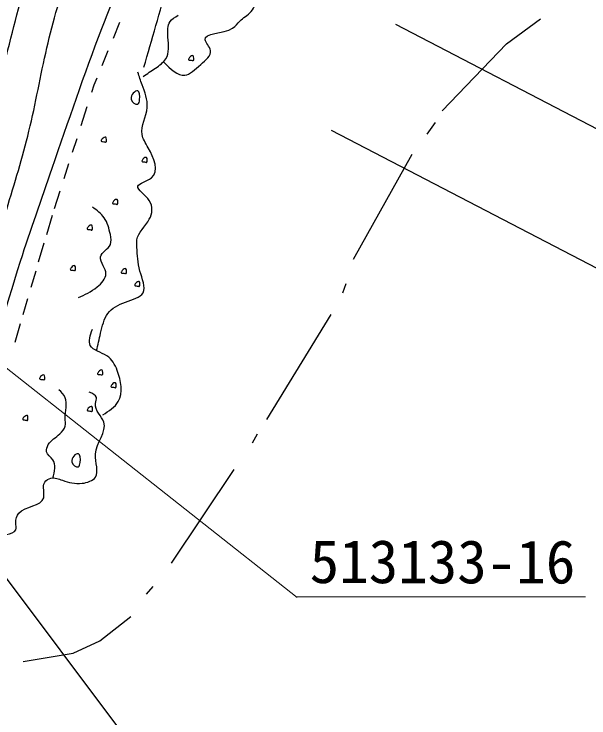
# Model space of a CAD drawing. Units: millimetres, scale not verified. Extents: x 40000 to 680000, y 20000 to 380000.
# Drawn here: x 124040 to 148328, y 230366 to 260107 of the extents above; entities that cross this region are included whole.
import ezdxf
from ezdxf.enums import TextEntityAlignment as Align

# ---------------------------------------------------------------- set-up
doc = ezdxf.new("R2010")
doc.units = ezdxf.units.MM
doc.header["$LTSCALE"] = 1000
for name, color, linetype, lineweight in [('M-BGD', 7, 'Continuous', 25), ('M-STR-HTXT', 7, 'Continuous', 13), ('M-STR-STR3', 7, 'Continuous', 25), ('M-STR-STRC', 7, 'Continuous', 25)]:
    doc.layers.add(name, color=color, linetype=linetype, lineweight=lineweight)
doc.styles.add('ＭＳ ゴシック', font='')
doc.styles.get('ＭＳ ゴシック').set_extended_font_data('MS Gothic')

msp = doc.modelspace()

# ---------------------------------------------------------------- linework, layer by layer
at = {"layer": 'M-BGD'}
for p, q in [((128234, 259092), (128511, 259769)), ((144842, 258847), (146288, 259905)), ((142126, 256025), (144842, 258847)), ((127762, 257941), (128018, 258564)), ((127423, 257113), (127544, 257408)), ((127324, 256804), (127423, 257113)), ((126873, 255399), (127130, 256199)), ((141491, 255037), (141844, 255531)), ((126513, 254275), (126699, 254856)), ((138387, 249746), (140856, 254191)), ((126155, 253160), (126359, 253797)), ((125747, 251889), (125987, 252635)), ((125421, 250793), (125660, 251606)), ((125078, 249632), (125318, 250445)), ((124766, 248573), (124970, 249263)), ((137928, 248335), (138069, 248723)), ((124424, 247411), (124625, 248095)), ((134718, 242973), (137434, 247418)), ((124081, 246250), (124312, 247033)), ((134118, 241985), (134330, 242373)), ((130696, 236906), (133342, 240856)), ((129638, 235600), (129920, 235918)), ((127663, 233625), (128968, 234648)), ((126534, 233096), (127663, 233625)), ((124417, 232743), (126534, 233096))]:
    msp.add_line(p, q, dxfattribs=at)
for points, knots in [([(117398, 244462), (117854, 244946), (118309, 245430), (118657, 245986), (118959, 246470), (119179, 247009), (119364, 247555), (119587, 248215), (119757, 248887), (119894, 249565), (120249, 251323), (120378, 253126), (120711, 254889), (120972, 256269), (121359, 257625), (121661, 258998), (121849, 259850), (122005, 260709), (122192, 261561), (122446, 262719), (122758, 263864), (123075, 265007), (123322, 265894), (123571, 266780), (123848, 267658), (124337, 269207), (124912, 270730), (125527, 272236), (126091, 273615), (126690, 274981), (127368, 276305), (127814, 277176), (128295, 278030), (128783, 278882), (129265, 279725), (129755, 280567), (130333, 281343), (130885, 282083), (131517, 282763), (132135, 283455), (132782, 284180), (133413, 284918), (134111, 285586), (134884, 286325), (135740, 286978), (136572, 287660), (137190, 288165), (137794, 288688), (138452, 289132), (139237, 289664), (140099, 290083), (140932, 290547), (141644, 290942), (142335, 291370), (143044, 291767), (143882, 292238), (144745, 292667), (145621, 293066), (146395, 293418), (147179, 293748), (147965, 294073), (149215, 294590), (150470, 295097), (151724, 295604), (153416, 296288), (155107, 296972), (156782, 297697), (158084, 298260), (159376, 298848), (160657, 299460), (161789, 300000), (162911, 300558), (164048, 301087), (165107, 301581), (166179, 302049), (167264, 302483), (168153, 302838), (169051, 303170), (169938, 303529), (170497, 303755), (171051, 303990), (171605, 304226)], [0, 0, 0, 0, 1, 1, 1, 2, 2, 2, 3, 3, 3, 4, 4, 4, 5, 5, 5, 6, 6, 6, 7, 7, 7, 8, 8, 8, 9, 9, 9, 10, 10, 10, 11, 11, 11, 12, 12, 12, 13, 13, 13, 14, 14, 14, 15, 15, 15, 16, 16, 16, 17, 17, 17, 18, 18, 18, 19, 19, 19, 20, 20, 20, 21, 21, 21, 22, 22, 22, 23, 23, 23, 24, 24, 24, 25, 25, 25, 26, 26, 26, 27, 27, 27, 27]), ([(81779, 269204), (82590, 268301), (83401, 267397), (84181, 266467), (84789, 265741), (85377, 264999), (85982, 264270), (86903, 263160), (87862, 262081), (88838, 261019), (89798, 259974), (90776, 258944), (91782, 257943), (93228, 256503), (94733, 255122), (96263, 253769), (96941, 253171), (97623, 252578), (98328, 252012), (99456, 251106), (100641, 250270), (101843, 249464), (103072, 248639), (104319, 247845), (105621, 247135), (106620, 246591), (107651, 246096), (108741, 245773), (109511, 245545), (110310, 245402), (111113, 245378), (111913, 245354), (112716, 245447), (113486, 245685), (114157, 245893), (114802, 246210), (115331, 246652), (116057, 247258), (116566, 248098), (117045, 248937), (117654, 250004), (118213, 251071), (118670, 252188), (119151, 253362), (119520, 254592), (119813, 255834), (120091, 257011), (120301, 258200), (120472, 259393), (120606, 260328), (120716, 261266), (120823, 262205), (120940, 263221), (121054, 264239), (121263, 265237), (121432, 266049), (121664, 266848), (121878, 267653), (121996, 268100), (122109, 268548), (122256, 268984), (122589, 269967), (123099, 270885), (123547, 271827), (123985, 272747), (124365, 273689), (124822, 274595), (125280, 275504), (125815, 276376), (126379, 277225), (127078, 278277), (127821, 279294), (128512, 280351), (129235, 281456), (129901, 282604), (130709, 283646), (131495, 284660), (132416, 285573), (133345, 286458), (134306, 287374), (135276, 288260), (136377, 289050), (137186, 289631), (138065, 290159), (138617, 290939), (138959, 291422), (139176, 292002), (139392, 292581)], [0, 0, 0, 0, 1, 1, 1, 2, 2, 2, 3, 3, 3, 4, 4, 4, 5, 5, 5, 6, 6, 6, 7, 7, 7, 8, 8, 8, 9, 9, 9, 10, 10, 10, 11, 11, 11, 12, 12, 12, 13, 13, 13, 14, 14, 14, 15, 15, 15, 16, 16, 16, 17, 17, 17, 18, 18, 18, 19, 19, 19, 20, 20, 20, 21, 21, 21, 22, 22, 22, 23, 23, 23, 24, 24, 24, 25, 25, 25, 26, 26, 26, 27, 27, 27, 28, 28, 28, 29, 29, 29, 29]), ([(79590, 267341), (80285, 266384), (80980, 265427), (81631, 264435), (82487, 263131), (83267, 261769), (84268, 260585), (85086, 259618), (86052, 258770), (86874, 257797), (87455, 257111), (87964, 256362), (88572, 255706), (89279, 254942), (90118, 254304), (90936, 253645), (92494, 252388), (93971, 251053), (95512, 249796), (97116, 248488), (98789, 247264), (100422, 245977), (101708, 244963), (102969, 243910), (104362, 243067), (105624, 242304), (106994, 241713), (108393, 241218), (109482, 240834), (110588, 240507), (111697, 240218), (112867, 239913), (114040, 239649), (115273, 239521), (116168, 239428), (117096, 239407), (117910, 239733), (118613, 240015), (119231, 240556), (119668, 241188), (120000, 241669), (120226, 242202), (120456, 242734), (120986, 243962), (121532, 245183), (122002, 246431), (122669, 248205), (123183, 250037), (123729, 251857), (124059, 252954), (124400, 254048), (124669, 255160), (124951, 256325), (125153, 257510), (125426, 258676), (125694, 259818), (126029, 260943), (126366, 262070), (127464, 265744), (128587, 269454), (130427, 272800), (131010, 273859), (131665, 274882), (132337, 275891), (133410, 277504), (134526, 279082), (135671, 280649), (137197, 282739), (138774, 284812), (140641, 286590), (141371, 287285), (142146, 287935), (142914, 288590), (143706, 289266), (144492, 289947), (145309, 290591), (145943, 291091), (146596, 291568), (147248, 292045)], [0, 0, 0, 0, 1, 1, 1, 2, 2, 2, 3, 3, 3, 4, 4, 4, 5, 5, 5, 6, 6, 6, 7, 7, 7, 8, 8, 8, 9, 9, 9, 10, 10, 10, 11, 11, 11, 12, 12, 12, 13, 13, 13, 14, 14, 14, 15, 15, 15, 16, 16, 16, 17, 17, 17, 18, 18, 18, 19, 19, 19, 20, 20, 20, 21, 21, 21, 22, 22, 22, 23, 23, 23, 24, 24, 24, 25, 25, 25, 26, 26, 26, 26]), ([(79351, 246061), (80117, 245880), (80884, 245699), (81653, 245684), (82589, 245666), (83530, 245893), (84458, 246102), (85283, 246288), (86098, 246460), (86928, 246605), (87662, 246733), (88407, 246840), (89147, 246814), (89997, 246784), (90841, 246578), (91658, 246312), (92795, 245942), (93882, 245456), (94924, 244888), (95923, 244344), (96881, 243723), (97854, 243130), (99114, 242363), (100400, 241641), (101705, 240953), (102904, 240322), (104118, 239718), (105347, 239153), (106340, 238697), (107343, 238266), (108361, 237856), (109359, 237453), (110372, 237070), (111417, 236851), (112483, 236628), (113582, 236575), (114683, 236558), (115585, 236544), (116488, 236553), (117362, 236767), (118086, 236945), (118791, 237263), (119371, 237730), (119718, 238009), (120021, 238341), (120292, 238693), (121361, 240079), (121947, 241776), (122469, 243465), (123112, 245546), (123658, 247614), (124311, 249661), (124731, 250977), (125196, 252285), (125650, 253596), (126336, 255570), (126998, 257549), (127744, 259498), (128331, 261035), (128971, 262552), (129627, 264061), (130108, 265167), (130598, 266269), (131093, 267368), (131948, 269270), (132818, 271167), (133772, 273020), (134648, 274723), (135594, 276390), (136493, 278085), (137315, 279637), (138098, 281213), (139046, 282690), (139831, 283911), (140728, 285064), (141726, 286123), (142663, 287117), (143688, 288029), (144781, 288844), (146059, 289796), (147430, 290618), (148800, 291439)], [0, 0, 0, 0, 1, 1, 1, 2, 2, 2, 3, 3, 3, 4, 4, 4, 5, 5, 5, 6, 6, 6, 7, 7, 7, 8, 8, 8, 9, 9, 9, 10, 10, 10, 11, 11, 11, 12, 12, 12, 13, 13, 13, 14, 14, 14, 15, 15, 15, 16, 16, 16, 17, 17, 17, 18, 18, 18, 19, 19, 19, 20, 20, 20, 21, 21, 21, 22, 22, 22, 23, 23, 23, 24, 24, 24, 25, 25, 25, 26, 26, 26, 27, 27, 27, 27]), ([(89300, 257508), (90072, 256685), (90844, 255862), (91632, 255054), (92210, 254461), (92796, 253877), (93400, 253311), (94589, 252194), (95843, 251146), (97119, 250129), (98466, 249054), (99838, 248013), (101240, 247007), (102398, 246176), (103577, 245369), (104817, 244674), (106076, 243967), (107399, 243374), (108727, 242794), (110033, 242223), (111344, 241664), (112697, 241218), (113540, 240940), (114400, 240706), (115304, 240673), (116028, 240646), (116780, 240748), (117395, 241097), (117913, 241392), (118334, 241862), (118668, 242370), (119079, 242998), (119358, 243684), (119638, 244370), (119978, 245206), (120321, 246041), (120638, 246886), (121368, 248834), (121957, 250836), (122456, 252857), (122824, 254347), (123143, 255847), (123487, 257342), (123793, 258676), (124119, 260006), (124517, 261313), (124864, 262452), (125266, 263574), (125639, 264707), (126288, 266685), (126847, 268699), (127639, 270617), (128198, 271972), (128873, 273280), (129548, 274588)], [0, 0, 0, 0, 1, 1, 1, 2, 2, 2, 3, 3, 3, 4, 4, 4, 5, 5, 5, 6, 6, 6, 7, 7, 7, 8, 8, 8, 9, 9, 9, 10, 10, 10, 11, 11, 11, 12, 12, 12, 13, 13, 13, 14, 14, 14, 15, 15, 15, 16, 16, 16, 17, 17, 17, 18, 18, 18, 18]), ([(129529, 257862), (129867, 259033), (130204, 260204), (130528, 261397), (130816, 262454), (131093, 263528), (131604, 264471), (132204, 265576), (133125, 266501), (134064, 267392), (134884, 268170), (135718, 268923), (136677, 269467), (137773, 270089), (139034, 270438), (140289, 270696), (141008, 270844), (141724, 270963), (142441, 271081)], [0, 0, 0, 0, 1, 1, 1, 2, 2, 2, 3, 3, 3, 4, 4, 4, 5, 5, 5, 6, 6, 6, 6]), ([(130353, 258085), (130658, 257789), (130963, 257493), (131252, 257524), (131472, 257548), (131684, 257763), (131925, 257973), (132142, 258162), (132383, 258347), (132337, 258572), (132306, 258728), (132137, 258903), (132113, 259021), (132051, 259318), (132894, 259259), (133273, 259508), (133401, 259592), (133476, 259710), (133573, 259807), (133719, 259954), (133915, 260051), (134059, 260219), (134207, 260391), (134300, 260637), (134209, 260856), (134134, 261036), (133933, 261197), (133910, 261305), (133865, 261509), (134458, 261522), (134845, 261717), (135067, 261828), (135221, 261998), (135220, 262166), (135219, 262330), (135069, 262491), (134920, 262653)], [0, 0, 0, 0, 1, 1, 1, 2, 2, 2, 3, 3, 3, 4, 4, 4, 5, 5, 5, 6, 6, 6, 7, 7, 7, 8, 8, 8, 9, 9, 9, 10, 10, 10, 11, 11, 11, 12, 12, 12, 12]), ([(129491, 257474), (129664, 257588), (129837, 257701), (130016, 257824), (130184, 257938), (130357, 258060), (130454, 258218), (130605, 258464), (130567, 258797), (130541, 259136), (130523, 259379), (130510, 259625), (130629, 259793), (130707, 259903), (130843, 259979), (130979, 260055)], [0, 0, 0, 0, 1, 1, 1, 2, 2, 2, 3, 3, 3, 4, 4, 4, 5, 5, 5, 5]), ([(131607, 258136), (131596, 258136), (131581, 258145), (131565, 258150), (131507, 258170), (131427, 258149), (131413, 258178), (131403, 258198), (131424, 258240), (131454, 258275), (131502, 258331), (131574, 258369), (131607, 258344), (131626, 258329), (131632, 258292), (131634, 258247), (131637, 258197), (131634, 258137), (131607, 258136)], [0, 0, 0, 0, 1, 1, 1, 2, 2, 2, 3, 3, 3, 4, 4, 4, 5, 5, 5, 6, 6, 6, 6]), ([(127523, 245880), (127581, 246124), (127638, 246368), (127698, 246623), (127766, 246919), (127837, 247229), (128004, 247455), (128171, 247680), (128436, 247822), (128748, 247936), (129044, 248044), (129383, 248127), (129491, 248330), (129611, 248553), (129449, 248921), (129360, 249249), (129263, 249606), (129252, 249914), (129229, 250255), (129222, 250358), (129214, 250463), (129229, 250561), (129280, 250886), (129590, 251121), (129754, 251436), (129881, 251679), (129920, 251970), (129754, 252224), (129590, 252475), (129225, 252690), (129273, 252836), (129314, 252962), (129659, 253036), (129841, 253186), (130191, 253473), (129949, 254034), (129710, 254455), (129593, 254662), (129477, 254835), (129448, 255024), (129394, 255373), (129638, 255774), (129666, 256161), (129691, 256491), (129559, 256810), (129448, 257124), (129385, 257300), (129329, 257474), (129273, 257649)], [0, 0, 0, 0, 1, 1, 1, 2, 2, 2, 3, 3, 3, 4, 4, 4, 5, 5, 5, 6, 6, 6, 7, 7, 7, 8, 8, 8, 9, 9, 9, 10, 10, 10, 11, 11, 11, 12, 12, 12, 13, 13, 13, 14, 14, 14, 15, 15, 15, 16, 16, 16, 16]), ([(129265, 256305), (129181, 256264), (129010, 256380), (128985, 256515), (128954, 256688), (129162, 256891), (129265, 256864), (129352, 256842), (129364, 256653), (129344, 256493), (129334, 256407), (129314, 256329), (129265, 256305)], [0, 0, 0, 0, 1, 1, 1, 2, 2, 2, 3, 3, 3, 4, 4, 4, 4]), ([(127914, 254692), (127904, 254692), (127889, 254701), (127873, 254706), (127815, 254725), (127735, 254705), (127720, 254734), (127711, 254753), (127732, 254795), (127762, 254831), (127810, 254886), (127881, 254924), (127914, 254900), (127934, 254885), (127940, 254847), (127942, 254803), (127944, 254752), (127942, 254692), (127914, 254692)], [0, 0, 0, 0, 1, 1, 1, 2, 2, 2, 3, 3, 3, 4, 4, 4, 5, 5, 5, 6, 6, 6, 6]), ([(129639, 253837), (129629, 253837), (129614, 253846), (129598, 253851), (129540, 253870), (129460, 253850), (129446, 253879), (129436, 253898), (129457, 253941), (129487, 253976), (129535, 254031), (129607, 254069), (129639, 254045), (129659, 254030), (129665, 253993), (129667, 253948), (129669, 253897), (129667, 253838), (129639, 253837)], [0, 0, 0, 0, 1, 1, 1, 2, 2, 2, 3, 3, 3, 4, 4, 4, 5, 5, 5, 6, 6, 6, 6]), ([(128397, 252062), (128386, 252062), (128372, 252071), (128355, 252076), (128298, 252095), (128217, 252075), (128203, 252104), (128193, 252123), (128214, 252166), (128245, 252201), (128293, 252257), (128364, 252295), (128397, 252270), (128417, 252255), (128422, 252218), (128425, 252173), (128427, 252123), (128425, 252063), (128397, 252062)], [0, 0, 0, 0, 1, 1, 1, 2, 2, 2, 3, 3, 3, 4, 4, 4, 5, 5, 5, 6, 6, 6, 6]), ([(126759, 248128), (127025, 248249), (127290, 248371), (127546, 248577), (127736, 248731), (127922, 248931), (127920, 249139), (127919, 249248), (127865, 249359), (127808, 249475), (127744, 249603), (127675, 249737), (127695, 249850), (127729, 250043), (128021, 250176), (128107, 250374), (128161, 250496), (128136, 250643), (128107, 250786), (128054, 251048), (127987, 251297), (127845, 251497), (127721, 251672), (127540, 251809), (127358, 251946)], [0, 0, 0, 0, 1, 1, 1, 2, 2, 2, 3, 3, 3, 4, 4, 4, 5, 5, 5, 6, 6, 6, 7, 7, 7, 8, 8, 8, 8]), ([(127322, 250978), (127311, 250978), (127297, 250986), (127281, 250992), (127223, 251011), (127143, 250991), (127128, 251019), (127119, 251039), (127140, 251081), (127170, 251116), (127218, 251172), (127289, 251210), (127322, 251185), (127342, 251171), (127348, 251133), (127350, 251088), (127352, 251038), (127350, 250978), (127322, 250978)], [0, 0, 0, 0, 1, 1, 1, 2, 2, 2, 3, 3, 3, 4, 4, 4, 5, 5, 5, 6, 6, 6, 6]), ([(126612, 249262), (126601, 249262), (126587, 249270), (126571, 249276), (126513, 249295), (126433, 249275), (126418, 249303), (126409, 249323), (126430, 249365), (126460, 249400), (126508, 249456), (126579, 249494), (126612, 249470), (126632, 249455), (126638, 249417), (126640, 249373), (126642, 249322), (126640, 249262), (126612, 249262)], [0, 0, 0, 0, 1, 1, 1, 2, 2, 2, 3, 3, 3, 4, 4, 4, 5, 5, 5, 6, 6, 6, 6]), ([(128764, 249136), (128753, 249135), (128738, 249144), (128722, 249149), (128664, 249169), (128584, 249148), (128570, 249177), (128560, 249197), (128581, 249239), (128611, 249274), (128659, 249330), (128731, 249368), (128764, 249343), (128783, 249328), (128789, 249291), (128791, 249246), (128794, 249196), (128791, 249136), (128764, 249136)], [0, 0, 0, 0, 1, 1, 1, 2, 2, 2, 3, 3, 3, 4, 4, 4, 5, 5, 5, 6, 6, 6, 6]), ([(129331, 248594), (129320, 248594), (129306, 248603), (129289, 248608), (129232, 248627), (129151, 248607), (129137, 248636), (129127, 248655), (129148, 248698), (129179, 248733), (129227, 248789), (129298, 248827), (129331, 248802), (129351, 248787), (129356, 248750), (129359, 248705), (129361, 248655), (129359, 248595), (129331, 248594)], [0, 0, 0, 0, 1, 1, 1, 2, 2, 2, 3, 3, 3, 4, 4, 4, 5, 5, 5, 6, 6, 6, 6]), ([(127785, 243167), (128046, 243333), (128306, 243499), (128441, 243736), (128646, 244094), (128564, 244616), (128398, 245048), (128302, 245296), (128179, 245514), (127960, 245661), (127721, 245822), (127367, 245897), (127260, 246098), (127169, 246270), (127258, 246534), (127348, 246798)], [0, 0, 0, 0, 1, 1, 1, 2, 2, 2, 3, 3, 3, 4, 4, 4, 5, 5, 5, 5]), ([(127763, 244856), (127752, 244856), (127737, 244865), (127721, 244870), (127663, 244889), (127583, 244869), (127569, 244898), (127559, 244917), (127580, 244959), (127610, 244995), (127658, 245050), (127730, 245088), (127763, 245064), (127782, 245049), (127788, 245012), (127790, 244967), (127793, 244916), (127791, 244857), (127763, 244856)], [0, 0, 0, 0, 1, 1, 1, 2, 2, 2, 3, 3, 3, 4, 4, 4, 5, 5, 5, 6, 6, 6, 6]), ([(125311, 244647), (125300, 244647), (125285, 244656), (125269, 244661), (125211, 244680), (125131, 244660), (125117, 244689), (125107, 244708), (125128, 244750), (125158, 244786), (125206, 244841), (125278, 244879), (125311, 244855), (125330, 244840), (125336, 244803), (125338, 244758), (125341, 244707), (125339, 244648), (125311, 244647)], [0, 0, 0, 0, 1, 1, 1, 2, 2, 2, 3, 3, 3, 4, 4, 4, 5, 5, 5, 6, 6, 6, 6]), ([(128330, 244315), (128319, 244315), (128305, 244323), (128288, 244329), (128231, 244348), (128150, 244328), (128136, 244356), (128126, 244376), (128147, 244418), (128178, 244453), (128226, 244509), (128297, 244547), (128330, 244523), (128350, 244508), (128356, 244470), (128358, 244426), (128360, 244375), (128358, 244315), (128330, 244315)], [0, 0, 0, 0, 1, 1, 1, 2, 2, 2, 3, 3, 3, 4, 4, 4, 5, 5, 5, 6, 6, 6, 6]), ([(125674, 240491), (125750, 240779), (125825, 241066), (125674, 241277), (125592, 241392), (125442, 241484), (125412, 241614), (125390, 241708), (125430, 241822), (125487, 241914), (125608, 242111), (125804, 242209), (125973, 242363), (126077, 242457), (126169, 242572), (126198, 242700), (126222, 242806), (126201, 242920), (126198, 243037), (126191, 243335), (126303, 243649), (126198, 243898), (126146, 244021), (126041, 244128), (125936, 244235)], [0, 0, 0, 0, 1, 1, 1, 2, 2, 2, 3, 3, 3, 4, 4, 4, 5, 5, 5, 6, 6, 6, 7, 7, 7, 8, 8, 8, 8]), ([(120347, 233892), (120707, 233949), (121066, 234006), (121441, 234110), (121790, 234208), (122152, 234347), (122360, 234592), (122556, 234823), (122614, 235148), (122797, 235467), (122961, 235751), (123224, 236031), (123060, 236298), (122972, 236441), (122763, 236580), (122754, 236648), (122735, 236779), (123450, 236647), (123629, 236823), (123735, 236928), (123651, 237142), (123541, 237348), (123407, 237599), (123233, 237838), (123322, 237961), (123440, 238123), (124019, 238082), (124110, 238311), (124142, 238392), (124113, 238507), (124110, 238617), (124106, 238766), (124150, 238906), (124241, 239011), (124512, 239322), (125197, 239317), (125291, 239667), (125341, 239853), (125225, 240140), (125335, 240323), (125388, 240411), (125493, 240476), (125598, 240498), (125760, 240533), (125921, 240467), (126079, 240411), (126350, 240313), (126611, 240243), (126910, 240279), (127133, 240306), (127377, 240392), (127479, 240542), (127636, 240772), (127457, 241155), (127479, 241504), (127510, 242013), (127965, 242453), (127829, 242861), (127745, 243112), (127438, 243351), (127479, 243648), (127492, 243740), (127537, 243837), (127523, 243911), (127502, 244015), (127359, 244072), (127216, 244130)], [0, 0, 0, 0, 1, 1, 1, 2, 2, 2, 3, 3, 3, 4, 4, 4, 5, 5, 5, 6, 6, 6, 7, 7, 7, 8, 8, 8, 9, 9, 9, 10, 10, 10, 11, 11, 11, 12, 12, 12, 13, 13, 13, 14, 14, 14, 15, 15, 15, 16, 16, 16, 17, 17, 17, 18, 18, 18, 19, 19, 19, 20, 20, 20, 21, 21, 21, 22, 22, 22, 22]), ([(127327, 243311), (127316, 243311), (127302, 243320), (127286, 243325), (127228, 243344), (127148, 243324), (127133, 243353), (127124, 243372), (127145, 243414), (127175, 243450), (127223, 243505), (127294, 243543), (127327, 243519), (127347, 243504), (127353, 243466), (127355, 243422), (127357, 243371), (127355, 243312), (127327, 243311)], [0, 0, 0, 0, 1, 1, 1, 2, 2, 2, 3, 3, 3, 4, 4, 4, 5, 5, 5, 6, 6, 6, 6]), ([(124601, 242931), (124590, 242931), (124575, 242940), (124559, 242945), (124501, 242964), (124421, 242944), (124407, 242973), (124397, 242993), (124418, 243035), (124448, 243070), (124496, 243126), (124568, 243164), (124601, 243139), (124620, 243124), (124626, 243087), (124628, 243042), (124631, 242992), (124629, 242932), (124601, 242931)], [0, 0, 0, 0, 1, 1, 1, 2, 2, 2, 3, 3, 3, 4, 4, 4, 5, 5, 5, 6, 6, 6, 6]), ([(126755, 240972), (126671, 240931), (126500, 241047), (126476, 241182), (126444, 241354), (126652, 241558), (126755, 241531), (126843, 241508), (126855, 241320), (126835, 241160), (126824, 241074), (126805, 240996), (126755, 240972)], [0, 0, 0, 0, 1, 1, 1, 2, 2, 2, 3, 3, 3, 4, 4, 4, 4])]:
    msp.add_open_spline(points, degree=3, knots=knots, dxfattribs=at)
at = {"layer": 'M-STR-HTXT'}
for p, q in [((136004, 235451), (109994, 255959)), ((135969, 235479), (148177, 235477))]:
    msp.add_line(p, q, dxfattribs=at)
at = {"layer": 'M-STR-STR3'}
for p, q in [((140156, 259681), (154114, 252428)), ((137436, 255206), (151777, 247753))]:
    msp.add_line(p, q, dxfattribs=at)
at = {"layer": 'M-STR-STRC'}
msp.add_line((129136, 229054), (110570, 253774), dxfattribs=at)

# ---------------------------------------------------------------- texts
at = {"layer": 'M-STR-HTXT', "style": 'ＭＳ ゴシック'}
msp.add_text('513133-16', height=1833, rotation=359.909, dxfattribs=at).set_placement((136530, 236980), align=Align.MIDDLE_LEFT)

doc.saveas('drawing.dxf')
